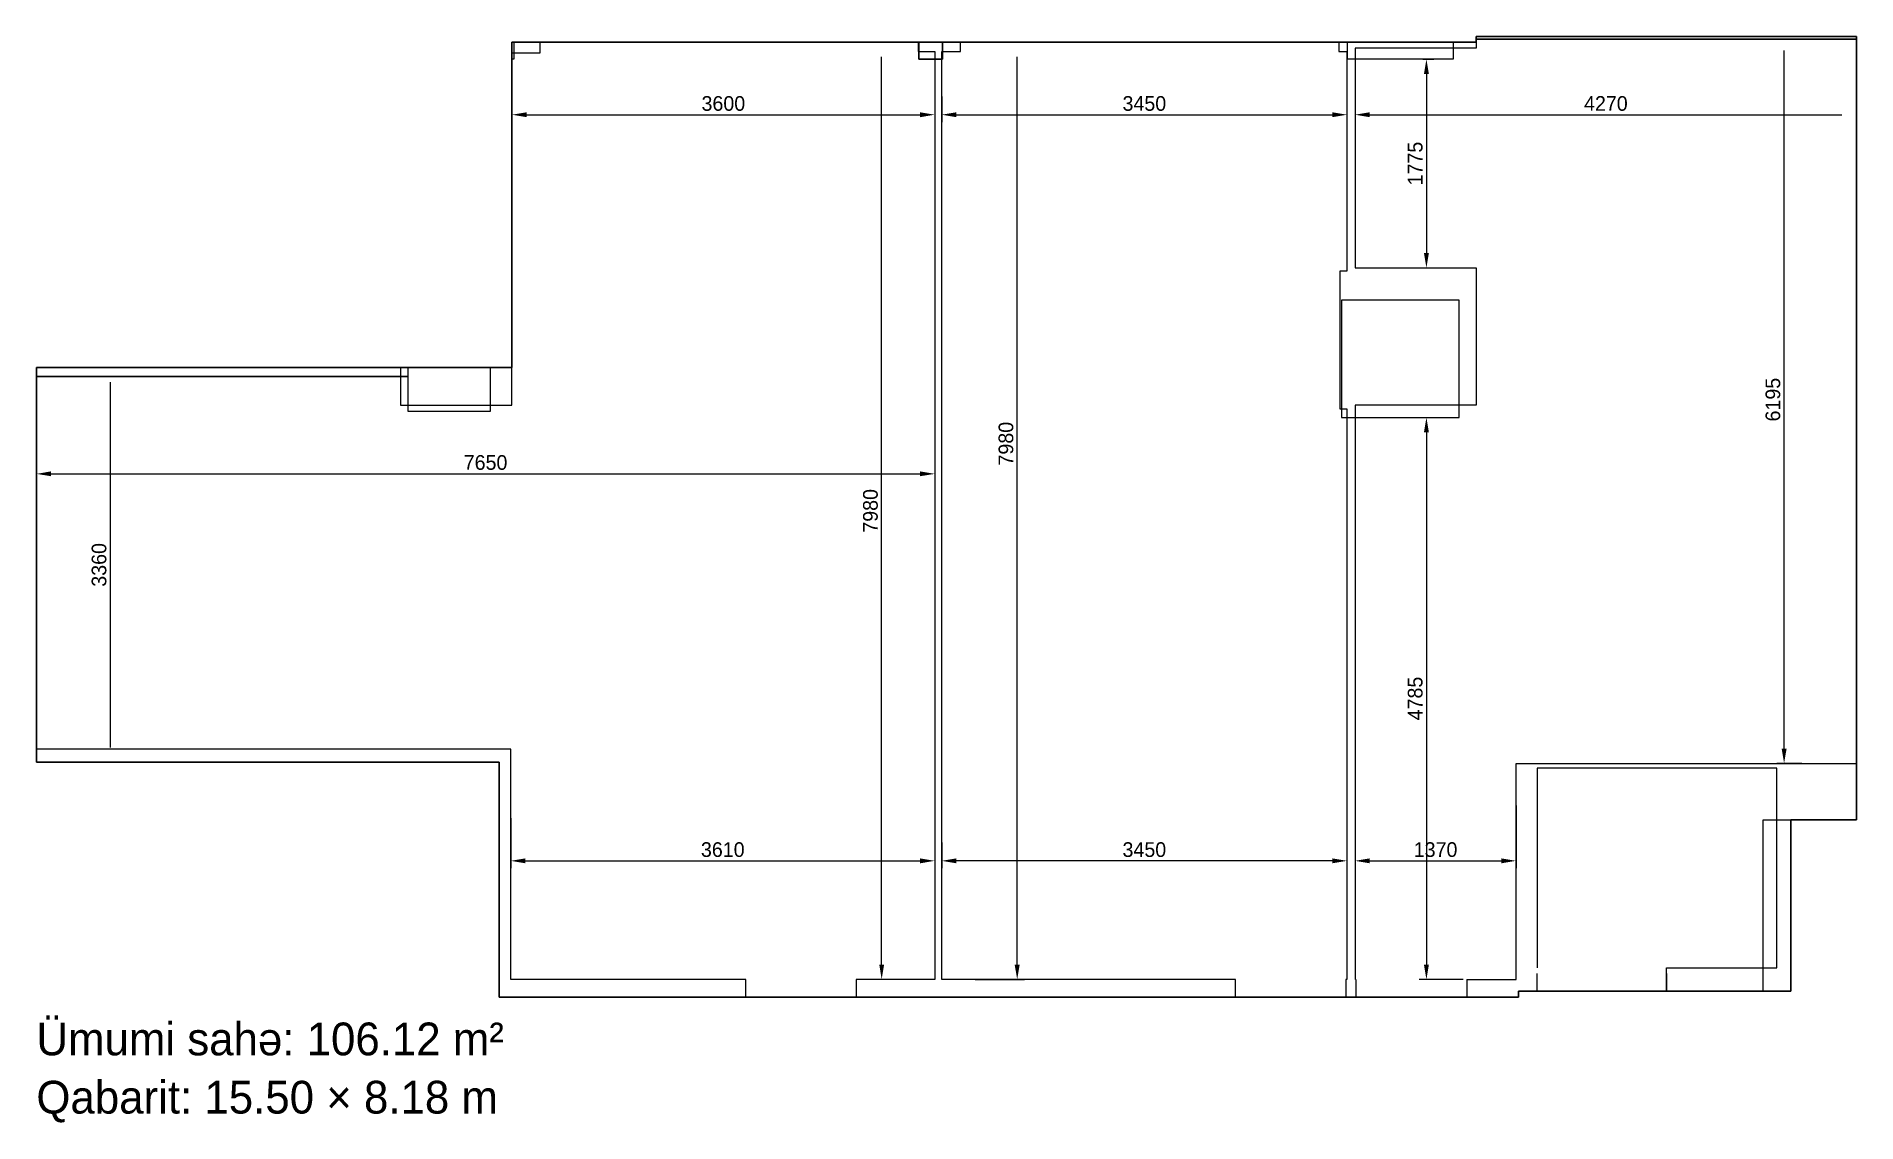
# Model space of a CAD drawing. Header units: millimetres. Extents: x 1340000 to 1355500, y -171615 to -162366.
import ezdxf

# ---------------------------------------------------------------- set-up
doc = ezdxf.new("R2010")
doc.units = ezdxf.units.MM
doc.linetypes.add('HIDDEN', pattern=[0.375, 0.25, -0.125])
for name, color, linetype in [('OFFICE_BOUNDARY', 3, 'Continuous'), ('Pencere', 7, 'Continuous'), ('sutun1', 7, 'Continuous')]:
    doc.layers.add(name, color=color, linetype=linetype)
doc.layers.add('plita', color=182, linetype='Continuous', lineweight=5, true_color=0x3a07c5)

msp = doc.modelspace()

# ---------------------------------------------------------------- linework, layer by layer
at = {"color": 18, "lineweight": -3, "true_color": 0x000000}
for p, q in [((1352260, -162416), (1344050, -162416)), ((1344050, -162416), (1344050, -165186)), ((1355500, -162366), (1352260, -162366)), ((1352260, -162366), (1352260, -162416)), ((1355500, -169036), (1355500, -162366)), ((1344050, -165186), (1340000, -165186)), ((1340000, -165186), (1340000, -168546)), ((1340000, -168546), (1343940, -168546)), ((1340000, -168546), (1343940, -168546)), ((1343940, -168546), (1343940, -170546)), ((1343940, -168546), (1343940, -170546)), ((1354940, -170496), (1354940, -169036)), ((1354940, -169036), (1355500, -169036)), ((1352620, -170546), (1352620, -170496)), ((1352620, -170496), (1354780, -170496)), ((1352620, -170546), (1352620, -170496)), ((1352620, -170496), (1354780, -170496)), ((1354780, -170496), (1354940, -170496)), ((1343940, -170546), (1352620, -170546)), ((1343940, -170546), (1344090, -170546)), ((1344090, -170546), (1352620, -170546))]:
    msp.add_line(p, q, dxfattribs=at)
at = {"color": 4, "lineweight": 30}
for p, q in [((1352260, -162416), (1344050, -162416)), ((1344050, -162416), (1344050, -165186)), ((1355500, -162366), (1352260, -162366)), ((1352260, -162366), (1352260, -162416)), ((1355500, -169036), (1355500, -162366)), ((1344050, -165186), (1340000, -165186)), ((1340000, -165186), (1340000, -168546)), ((1340000, -168546), (1343940, -168546)), ((1343940, -168546), (1343940, -170546)), ((1354940, -170496), (1354940, -169036)), ((1354940, -169036), (1355500, -169036)), ((1352620, -170546), (1352620, -170496)), ((1352620, -170496), (1354780, -170496)), ((1354780, -170496), (1354940, -170496)), ((1343940, -170546), (1352620, -170546))]:
    msp.add_line(p, q, dxfattribs=at)
at = {"lineweight": 30}
for p, q in [((1352260, -162416), (1344050, -162416)), ((1344050, -162416), (1344050, -165186)), ((1355500, -162366), (1352260, -162366)), ((1352260, -162366), (1352260, -162416)), ((1344050, -165186), (1340000, -165186)), ((1340000, -165186), (1340000, -168546)), ((1340000, -168546), (1343940, -168546)), ((1343940, -168546), (1343940, -170546)), ((1354940, -169036), (1355500, -169036)), ((1352620, -170496), (1354780, -170496)), ((1354780, -170496), (1354940, -170496)), ((1343940, -170546), (1352620, -170546))]:
    msp.add_line(p, q, dxfattribs=at)
for p, q in [((1344290, -162506), (1344290, -162416)), ((1344290, -162416), (1347510, -162416)), ((1347510, -162416), (1347510, -162496)), ((1347870, -162496), (1347870, -162416)), ((1351090, -162416), (1351090, -162496)), ((1355500, -162366), (1352260, -162366)), ((1352260, -162366), (1352260, -162416)), ((1352260, -162416), (1352260, -162466)), ((1355500, -168556), (1355500, -162366)), ((1344050, -165506), (1344050, -162506)), ((1344050, -162506), (1344290, -162506)), ((1347510, -162496), (1347650, -162496)), ((1347650, -162496), (1347650, -170396)), ((1347710, -170396), (1347710, -162496)), ((1347710, -162496), (1347870, -162496)), ((1351090, -162496), (1351160, -162496)), ((1351160, -162496), (1351160, -164366)), ((1352260, -162466), (1351230, -162466)), ((1351230, -162466), (1351230, -164336)), ((1351160, -164366), (1351100, -164366)), ((1351100, -164366), (1351100, -165536)), ((1351230, -164336), (1352260, -164336)), ((1352260, -164336), (1352260, -165506)), ((1340000, -165186), (1343100, -165186)), ((1340000, -168436), (1340000, -165186)), ((1343100, -165186), (1343100, -165506)), ((1343100, -165506), (1344050, -165506)), ((1351100, -165536), (1351160, -165536)), ((1351160, -165536), (1351160, -170396)), ((1352260, -165506), (1351230, -165506)), ((1351230, -165506), (1351230, -170396)), ((1344040, -168436), (1340000, -168436)), ((1344040, -170396), (1344040, -168436)), ((1343940, -168546), (1340000, -168546)), ((1343940, -170546), (1343940, -168546)), ((1352600, -170396), (1352600, -168556)), ((1352600, -168556), (1355500, -168556)), ((1354940, -170496), (1354940, -169036)), ((1354940, -169036), (1355500, -169036)), ((1346040, -170396), (1344040, -170396)), ((1347650, -170396), (1346980, -170396)), ((1350210, -170396), (1347710, -170396)), ((1351160, -170396), (1351150, -170396)), ((1352180, -170396), (1352180, -170546)), ((1352180, -170396), (1352600, -170396)), ((1352620, -170546), (1352620, -170496)), ((1352620, -170496), (1352780, -170496)), ((1352780, -170496), (1352780, -170346)), ((1353880, -170346), (1353880, -170496)), ((1353880, -170496), (1354780, -170496)), ((1352180, -170546), (1352620, -170546))]:
    msp.add_line(p, q)
at = {"color": 0, "lineweight": -2}
for p, q in [((1347311, -162416), (1347136, -162416)), ((1348186, -162416), (1348414, -162416)), ((1355500, -162776), (1355500, -163096)), ((1340870, -165186), (1340566, -165186))]:
    msp.add_line(p, q, dxfattribs=at)
at = {"color": 0, "lineweight": -2, "transparency": 16777216}
for p, q in [((1347198, -170271), (1347198, -162541)), ((1348352, -170271), (1348352, -162541)), ((1351806, -162561), (1351899, -162561)), ((1354883, -168431), (1354883, -162486)), ((1351837, -162686), (1351837, -164211)), ((1344050, -162898), (1344050, -163096)), ((1347650, -162776), (1347650, -163096)), ((1347710, -162877), (1347710, -163096)), ((1351160, -162776), (1351160, -163096)), ((1351230, -162776), (1351230, -163096)), ((1344175, -163033), (1347525, -163033)), ((1347835, -163033), (1351035, -163033)), ((1351355, -163033), (1355375, -163033)), ((1351776, -164336), (1351899, -164336)), ((1340629, -165311), (1340629, -168421)), ((1351646, -165611), (1351899, -165611)), ((1351837, -165736), (1351837, -170271)), ((1340000, -165965), (1340000, -166153)), ((1347650, -165965), (1347650, -166153)), ((1340125, -166091), (1347525, -166091)), ((1355035, -168556), (1354821, -168556)), ((1351230, -168916), (1351230, -169449)), ((1352600, -168916), (1352600, -169449)), ((1344040, -169023), (1344040, -169449)), ((1347650, -169023), (1347650, -169449)), ((1347710, -169230), (1347710, -169449)), ((1351160, -169230), (1351160, -169449)), ((1344165, -169386), (1347525, -169386)), ((1351035, -169386), (1347835, -169386)), ((1351355, -169386), (1352475, -169386)), ((1347284, -170396), (1347136, -170396)), ((1347995, -170396), (1348414, -170396)), ((1352149, -170396), (1351774, -170396))]:
    msp.add_line(p, q, dxfattribs=at)
at = {"color": 3, "lineweight": 30}
for p, q in [((1340000, -168546), (1343940, -168546)), ((1343940, -168546), (1343940, -170546)), ((1343940, -170546), (1344090, -170546))]:
    msp.add_line(p, q, dxfattribs=at)
at = {"color": 18, "lineweight": 30, "true_color": 0x000000}
for p, q in [((1340000, -168546), (1343940, -168546)), ((1343940, -168546), (1343940, -170546)), ((1343940, -170546), (1344090, -170546))]:
    msp.add_line(p, q, dxfattribs=at)
at = {"lineweight": -3}
for p, q in [((1354705, -170496), (1354705, -169036)), ((1354705, -169036), (1354940, -169036)), ((1354940, -169036), (1355500, -169036))]:
    msp.add_line(p, q, dxfattribs=at)
at = {"color": 6, "lineweight": 30}
for p, q in [((1352620, -170546), (1352620, -170496)), ((1352620, -170496), (1354780, -170496)), ((1344090, -170546), (1352620, -170546))]:
    msp.add_line(p, q, dxfattribs=at)
for points in [[(1353880, -170296), (1354820, -170296), (1354820, -168596), (1352780, -168596), (1352780, -170296)], [(1353880, -170496), (1353880, -170296)], [(1343940, -170546), (1344090, -170546), (1346040, -170546), (1346040, -170396)], [(1346980, -170396), (1346980, -170546), (1350210, -170546), (1350210, -170396)], [(1351150, -170396), (1351150, -170546), (1351240, -170546), (1351240, -170396)]]:
    msp.add_lwpolyline(points)
at = {"color": 0, "transparency": 16777216}
for points in [[(1351816, -162686), (1351858, -162686), (1351837, -162561)], [(1344175, -163012), (1344175, -163054), (1344050, -163033)], [(1347525, -163012), (1347525, -163054), (1347650, -163033)], [(1347835, -163012), (1347835, -163054), (1347710, -163033)], [(1351035, -163012), (1351035, -163054), (1351160, -163033)], [(1351355, -163012), (1351355, -163054), (1351230, -163033)], [(1351816, -164211), (1351858, -164211), (1351837, -164336)], [(1351816, -165736), (1351858, -165736), (1351837, -165611)], [(1340125, -166070), (1340125, -166111), (1340000, -166091)], [(1347525, -166070), (1347525, -166111), (1347650, -166091)], [(1354862, -168431), (1354904, -168431), (1354883, -168556)], [(1344165, -169365), (1344165, -169407), (1344040, -169386)], [(1347525, -169365), (1347525, -169407), (1347650, -169386)], [(1347835, -169365), (1347835, -169407), (1347710, -169386)], [(1351035, -169365), (1351035, -169407), (1351160, -169386)], [(1351355, -169365), (1351355, -169407), (1351230, -169386)], [(1352475, -169365), (1352475, -169407), (1352600, -169386)], [(1347178, -170271), (1347219, -170271), (1347198, -170396)], [(1348331, -170271), (1348373, -170271), (1348352, -170396)], [(1351816, -170271), (1351858, -170271), (1351837, -170396)]]:
    msp.add_solid(points, dxfattribs=at)
at = {"layer": 'OFFICE_BOUNDARY'}
msp.add_lwpolyline([(1352620, -170496), (1352620, -170546), (1343940, -170546), (1343940, -168546), (1340000, -168546), (1340000, -165186), (1344050, -165186), (1344050, -162416), (1352260, -162416), (1352260, -162366), (1355500, -162366), (1355500, -169036), (1354940, -169036), (1354940, -170496), (1354780, -170496), (1352620, -170496)], close=True, dxfattribs=at)
at = {"layer": 'Pencere'}
msp.add_line((1352260, -162391), (1355500, -162391), dxfattribs=at)
at = {"layer": 'plita', "linetype": 'HIDDEN', "ltscale": 5}
msp.add_line((1340000, -165261), (1343165, -165261), dxfattribs=at)
at = {"layer": 'sutun1'}
for p, q in [((1344065, -162416), (1344065, -162561)), ((1347515, -162416), (1347515, -162561)), ((1347715, -162561), (1347715, -162416)), ((1351165, -162561), (1351165, -162416)), ((1352065, -162416), (1352065, -162561)), ((1344065, -162561), (1344050, -162561)), ((1347515, -162561), (1347715, -162561)), ((1352065, -162561), (1351165, -162561)), ((1343165, -165561), (1343165, -165186)), ((1343865, -165186), (1343865, -165561)), ((1343865, -165561), (1343165, -165561))]:
    msp.add_line(p, q, dxfattribs=at)
at = {"layer": 'sutun1', "color": 22}
for p, q in [((1344065, -162416), (1344065, -162561)), ((1347515, -162561), (1347515, -162416)), ((1347715, -162416), (1347715, -162561)), ((1351165, -162561), (1351165, -162416)), ((1352065, -162416), (1352065, -162561)), ((1355500, -162391), (1352260, -162391)), ((1355500, -169036), (1355500, -162391)), ((1344065, -162561), (1344050, -162561)), ((1347715, -162561), (1347515, -162561)), ((1352065, -162561), (1351165, -162561)), ((1343865, -165186), (1343865, -165561)), ((1343165, -165261), (1340000, -165261)), ((1343165, -165561), (1343165, -165261)), ((1343865, -165561), (1343165, -165561))]:
    msp.add_line(p, q, dxfattribs=at)
at = {"layer": 'sutun1'}
msp.add_lwpolyline([(1351115, -165611), (1352115, -165611), (1352115, -164611), (1351115, -164611)], close=True, dxfattribs=at)

# ---------------------------------------------------------------- texts
for s, p in [('Ümumi sahə: 106.12 m²', (1340000, -171042)), ('Qabarit: 15.50 × 8.18 m', (1340000, -171538))]:
    msp.add_text(s, height=279).set_placement(p)
at = {"color": 0, "transparency": 16777216, "char_height": 125, "attachment_point": 5}
for s, insert in [('3600', (1345850, -162938)), ('3450', (1349435, -162938)), ('4270', (1353365, -162938)), ('7650', (1343825, -165995)), ('3610', (1345845, -169291)), ('3450', (1349435, -169291)), ('1370', (1351915, -169291))]:
    msp.add_mtext(s, dxfattribs=dict(at, insert=insert))
at = {"color": 0, "transparency": 16777216, "char_height": 125, "attachment_point": 5, "rotation": 90}
for s, insert in [('1775', (1351742, -163449)), ('6195', (1354788, -165459)), ('7980', (1348257, -165834)), ('7980', (1347103, -166406)), ('3360', (1340534, -166866)), ('4785', (1351742, -168004))]:
    msp.add_mtext(s, dxfattribs=dict(at, insert=insert))

doc.saveas('drawing.dxf')
